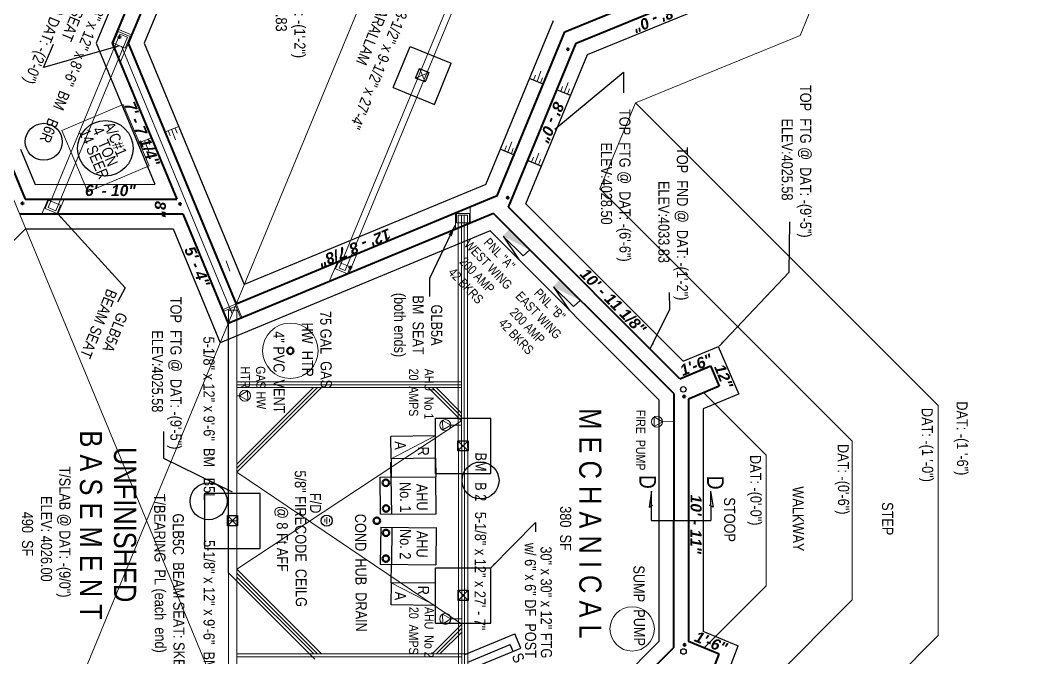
# Model space of a CAD drawing. Extents: x 1662 to 3024, y -14186 to -10515.
# Drawn here: x 2154 to 2704, y -12524 to -12180 of the extents above; entities that cross this region are included whole.
import ezdxf

# ---------------------------------------------------------------- set-up
doc = ezdxf.new("R2010")
doc.units = 0
doc.header["$LTSCALE"] = 50
doc.header["$MEASUREMENT"] = 0
for name, pattern in [('CENTER', [2, 1.25, -0.25, 0.25, -0.25]), ('DOT2', [0.125, 0, -0.125]), ('HIDDEN', [0.375, 0.25, -0.125])]:
    doc.linetypes.add(name, pattern=pattern)
for name, color, linetype, lineweight in [('BEAMS TEXT', 3, 'CONTINUOUS', 20), ('ELEC', 6, 'CONTINUOUS', 20), ('FL JOISTS', 3, 'CONTINUOUS', 20), ('FLOOR BEAMS', 3, 'HIDDEN', 20), ('FOOTING', 7, 'HIDDEN', 30), ('FOOTING TEXT', 7, 'CONTINUOUS', 9), ('FOUNDATION', 7, 'CONTINUOUS', 40), ('FOUNDATION TEXT', 7, 'CONTINUOUS', 9), ('LAYOUT', 6, 'CONTINUOUS', 9), ('LLMECH_EQUIP', 7, 'CONTINUOUS', 20), ('WALL FRAMING', 7, 'CONTINUOUS', 30)]:
    doc.layers.add(name, color=color, linetype=linetype, lineweight=lineweight)
for name, color, linetype in [('BSMT  FRAMING', 7, 'CONTINUOUS'), ('CONCRETE', 7, 'CONTINUOUS'), ('FL FRAMING STEEL', 7, 'CONTINUOUS'), ('HVAC', 7, 'CONTINUOUS'), ('LLTEXT', 7, 'CONTINUOUS'), ('STEEL', 5, 'CONTINUOUS')]:
    doc.layers.add(name, color=color, linetype=linetype)
doc.styles.add('ARCHENT', font='technical.ttf', dxfattribs={"height": 2})
doc.styles.add('ARCHENTLTD', font='technical.ttf', dxfattribs={"height": 6})
doc.dimstyles.new('ARCHENT', dxfattribs={"dimtxt": 6, "dimasz": 6, "dimexe": 9, "dimexo": 3, "dimgap": 1, "dimtad": 0, "dimtoh": 1, "dimdec": 3, "dimzin": 0, "dimdsep": 46, "dimlunit": 4, "dimtxsty": 'ARCHENTLTD', "dimcen": 6, "dimaunit": 1, "dimadec": 0, "dimazin": 0, "dimtfac": 1, "dimtdec": 3, "dimtofl": 0, "dimtmove": 0, "dimatfit": 3, "dimfxl": 1, "dimfrac": 2, "dimtolj": 1, "dimtzin": 0, "dimarcsym": 0})
doc.dimstyles.new('ARCHENTLTD', dxfattribs={"dimtxt": 2, "dimasz": 3, "dimexe": 6, "dimexo": 3, "dimgap": 2, "dimtad": 0, "dimdec": 3, "dimzin": 1, "dimdsep": 46, "dimlunit": 4, "dimtxsty": 'ARCHENT', "dimcen": 2, "dimadec": 0, "dimazin": 0, "dimtfac": 1, "dimtdec": 3, "dimtofl": 0, "dimtmove": 0, "dimatfit": 3, "dimfxl": 1, "dimfrac": 2, "dimtolj": 1, "dimtzin": 0, "dimarcsym": 0})

msp = doc.modelspace()

# ---------------------------------------------------------------- hatches: boundary and pattern name
at = {"layer": 'ELEC', "linetype": 'DOT2', "lineweight": 15, "ltscale": 25}
for points in [[(2429.1942, -12303.6004), (2418.5924, -12292.7108), (2414.9844, -12296.2296), (2414.9845, -12296.2297)], [(2456.4164, -12330.9755), (2445.8146, -12320.0859), (2442.2066, -12323.6047), (2442.2067, -12323.6048)]]:
    msp.add_hatch(color=1, dxfattribs=at).paths.add_polyline_path(points)
at = {"layer": 'WALL FRAMING', "lineweight": 9, "ltscale": 150}
for points in [[(2207.7503, -12189.0103, 1), (2207.7503, -12188.3853, 1)], [(2450.2166, -12195.6611, 1), (2450.2166, -12195.0361, 1)], [(2155.28, -12278.8993, 1), (2155.28, -12278.2743, 1)], [(2240.6025, -12278.6389, -1), (2240.3563, -12279.2134, -1)], [(2417.6219, -12275.8658, 1), (2417.6219, -12275.2408, 1)], [(2332.5801, -12313.6415, 1), (2332.5801, -12313.0165, 1)], [(2512.9994, -12383.3174, 1), (2512.9994, -12382.6924, 1)], [(2513.2615, -12517.5229, 1), (2513.2615, -12516.8979, 1)]]:
    msp.add_hatch(color=256, dxfattribs=at).paths.add_polyline_path(points)

# ---------------------------------------------------------------- linework, layer by layer
at = {"layer": 'BEAMS TEXT', "linetype": 'Continuous', "lineweight": 30, "ltscale": 75}
for centre in [(2166.8028, -12245.3268), (2402.9252, -12428.3629), (2255.9273, -12439.6262)]:
    msp.add_circle(centre, 10, dxfattribs=at)
at = {"layer": 'BSMT  FRAMING', "color": 1, "linetype": 'Continuous', "lineweight": 30, "ltscale": 1.5}
for p, q in [((2415.0962, -12296.3575), (2426.0223, -12306.9001)), ((2415.0962, -12296.3575), (2423.66, -12308.895)), ((2429.6136, -12303.6475), (2426.0223, -12306.9001)), ((2442.3184, -12323.7326), (2453.2446, -12334.2752)), ((2442.3184, -12323.7326), (2450.8823, -12336.2701)), ((2456.8359, -12331.0226), (2453.2446, -12334.2752))]:
    msp.add_line(p, q, dxfattribs=at)
at = {"layer": 'BSMT  FRAMING', "color": 4, "lineweight": 30, "ltscale": 1.5}
for p, q in [((2266.6937, -12478.24), (2266.6673, -12343.2604)), ((2394.3718, -12522.4591), (2421.4413, -12511.2239)), ((2387.2936, -12534.5999), (2424.6997, -12519.0745)), ((2396.0968, -12526.6153), (2419.0101, -12517.1052))]:
    msp.add_line(p, q, dxfattribs=at)
at = {"layer": 'BSMT  FRAMING', "linetype": 'CENTER', "lineweight": 9, "ltscale": 15}
for p, q in [((2392.7206, -12396.1918), (2271.1938, -12476.3753)), ((2392.7743, -12506.0786), (2271.1885, -12423.8047))]:
    msp.add_line(p, q, dxfattribs=at)
at = {"layer": 'BSMT  FRAMING', "color": 5, "lineweight": 9, "ltscale": 1.5}
for p, q in [((2318.715, -12449.1477), (2318.715, -12450.9838)), ((2319.8445, -12448.1258), (2319.8445, -12451.975)), ((2321.2099, -12449.1477), (2321.2099, -12450.9838))]:
    msp.add_line(p, q, dxfattribs=at)
at = {"layer": 'BSMT  FRAMING', "color": 4, "linetype": 'Continuous', "lineweight": 30}
msp.add_line((2266.6937, -12478.24), (2313.3862, -12524.9021), dxfattribs=at)
at = {"layer": 'BSMT  FRAMING', "color": 4, "lineweight": 30, "ltscale": 50}
for p, q in [((2424.6997, -12519.0745), (2421.4413, -12511.2239)), ((2420.5434, -12520.7996), (2419.0101, -12517.1052))]:
    msp.add_line(p, q, dxfattribs=at)
at = {"layer": 'BSMT  FRAMING', "color": 5, "lineweight": 20, "ltscale": 1.5}
for centre, radius in [((2300.1196, -12358.2765), 15), ((2484.9232, -12508.6087), 12)]:
    msp.add_circle(centre, radius, dxfattribs=at)
at = {"layer": 'BSMT  FRAMING', "color": 5, "lineweight": 50, "ltscale": 75}
msp.add_circle((2300.1196, -12358.2765), 1.75, dxfattribs=at)
at = {"layer": 'CONCRETE', "lineweight": 20, "ltscale": 75}
for p, q in [((2575.7546, -12187.8299), (2624.8763, -12066.609)), ((2486.7331, -12224.1895), (2575.7546, -12187.8299)), ((2467.4894, -12270.8056), (2486.7331, -12224.1895)), ((2650.3612, -12387.8605), (2486.7331, -12224.1895)), ((2603.8592, -12407.2112), (2467.4894, -12270.8056)), ((2557.3584, -12414.6444), (2523.657, -12380.9342)), ((2650.3612, -12387.8605), (2650.3482, -12512.1888)), ((2603.8592, -12407.2112), (2603.8502, -12492.9378)), ((2557.3584, -12414.6444), (2557.351, -12485.2774)), ((2523.778, -12518.88), (2557.351, -12485.2774)), ((2504.0123, -12592.8636), (2603.8502, -12492.9378)), ((2523.3042, -12639.3446), (2650.3482, -12512.1888))]:
    msp.add_line(p, q, dxfattribs=at)
at = {"layer": 'ELEC', "color": 1, "linetype": 'Continuous', "ltscale": 0.75}
for p, q in [((2271.1863, -12382.6449), (2272.6161, -12382.6113)), ((2272.6161, -12382.6113), (2276.9938, -12379.9068)), ((2272.6161, -12382.6113), (2277.1505, -12385.0866)), ((2276.9938, -12379.9068), (2277.1505, -12385.0866)), ((2501.3254, -12396.606), (2496.8411, -12394.0409)), ((2496.8946, -12399.2228), (2496.8411, -12394.0409)), ((2386.9215, -12398.4761), (2382.4373, -12395.911)), ((2382.4908, -12401.0929), (2382.4373, -12395.911)), ((2386.9215, -12398.4761), (2382.4908, -12401.0929)), ((2392.7592, -12398.4553), (2386.9215, -12398.4761)), ((2501.3254, -12396.606), (2496.8946, -12399.2228)), ((2507.163, -12396.5852), (2501.3254, -12396.606)), ((2386.9352, -12503.1733), (2382.451, -12500.6082)), ((2382.5045, -12505.7901), (2382.451, -12500.6082)), ((2386.9352, -12503.1733), (2382.5045, -12505.7901)), ((2392.7729, -12503.1525), (2386.9352, -12503.1733))]:
    msp.add_line(p, q, dxfattribs=at)
at = {"layer": 'ELEC', "color": 1, "linetype": 'Continuous', "ltscale": 0.375}
for p, q in [((2272.6161, -12382.6113), (2276.9938, -12379.9068)), ((2277.1505, -12385.0866), (2272.6161, -12382.6113)), ((2276.9938, -12379.9068), (2277.1505, -12385.0866)), ((2496.8946, -12399.2228), (2496.8411, -12394.0409)), ((2496.8411, -12394.0409), (2501.3254, -12396.606)), ((2382.4908, -12401.0929), (2382.4373, -12395.911)), ((2382.4373, -12395.911), (2386.9215, -12398.4761)), ((2386.9215, -12398.4761), (2382.4908, -12401.0929)), ((2501.3254, -12396.606), (2496.8946, -12399.2228)), ((2382.5045, -12505.7901), (2382.451, -12500.6082)), ((2382.451, -12500.6082), (2386.9352, -12503.1733)), ((2386.9352, -12503.1733), (2382.5045, -12505.7901))]:
    msp.add_line(p, q, dxfattribs=at)
at = {"layer": 'ELEC', "color": 1, "linetype": 'Continuous', "ltscale": 0.75}
for centre in [(2275.5971, -12382.5413), (2383.9397, -12398.4867), (2498.3435, -12396.6166), (2383.9534, -12503.1839)]:
    msp.add_circle(centre, 2.9819, dxfattribs=at)
for points in [[(2272.6161, -12382.6113), (2276.9938, -12379.9068), (2277.1505, -12385.0866), (2272.6161, -12382.6113)], [(2501.3254, -12396.606), (2496.8946, -12399.2228), (2496.8411, -12394.0409), (2501.3254, -12396.606)], [(2386.9215, -12398.4761), (2382.4908, -12401.0929), (2382.4373, -12395.911), (2386.9215, -12398.4761)], [(2386.9352, -12503.1733), (2382.5045, -12505.7901), (2382.451, -12500.6082), (2386.9352, -12503.1733)]]:
    msp.add_solid(points, dxfattribs=at)
at = {"layer": 'FL JOISTS', "color": 7, "ltscale": 75}
for p, q in [((2392.8276, -12615.178), (2392.6662, -12284.915)), ((2394.3276, -12615.1773), (2394.1662, -12284.9143))]:
    msp.add_line(p, q, dxfattribs=at)
at = {"layer": 'FL JOISTS', "color": 7, "lineweight": 20, "ltscale": 50}
for p, q in [((2392.7103, -12375.1156), (2271.1757, -12375.1278)), ((2392.711, -12376.6156), (2271.1761, -12376.6278)), ((2392.7118, -12378.1156), (2271.1765, -12378.1278)), ((2396.0947, -12522.1153), (2271.1911, -12522.1278)), ((2392.7829, -12523.6156), (2271.191, -12523.6278))]:
    msp.add_line(p, q, dxfattribs=at)
at = {"layer": 'FL JOISTS', "color": 7, "linetype": 'Continuous', "lineweight": 20}
for p, q in [((2271.1874, -12419.5618), (2312.5985, -12378.1236)), ((2271.1879, -12421.6833), (2314.7194, -12378.1234)), ((2271.1885, -12423.8047), (2316.8892, -12378.0742)), ((2271.1938, -12476.3753), (2316.9226, -12522.0743)), ((2271.1936, -12480.6163), (2312.728, -12522.1236)), ((2271.1937, -12478.4958), (2314.8498, -12522.1234))]:
    msp.add_line(p, q, dxfattribs=at)
at = {"layer": 'FL JOISTS', "color": 7, "linetype": 'Continuous', "lineweight": 9}
for p, q in [((2392.7206, -12396.1918), (2374.6345, -12378.1174)), ((2392.7196, -12394.0701), (2376.7563, -12378.1172)), ((2392.7185, -12391.9485), (2378.8781, -12378.117)), ((2376.7462, -12522.1172), (2392.7743, -12506.0786)), ((2378.867, -12522.117), (2392.7753, -12508.1996)), ((2380.9878, -12522.1168), (2392.7764, -12510.3206))]:
    msp.add_line(p, q, dxfattribs=at)
at = {"layer": 'FLOOR BEAMS', "ltscale": 50}
for p, q in [((2326.4687, -12313.6338), (2451.7756, -12010.3852)), ((2329.7218, -12314.9751), (2455.0275, -12011.7319)), ((2207.9289, -12187.0883), (2169.1112, -12280.8723)), ((2212.0868, -12188.8093), (2173.2693, -12282.5928)), ((2212.0868, -12188.8093), (2207.9287, -12187.0887)), ((2173.279, -12282.5968), (2169.1112, -12280.8723)), ((2390.8538, -12285.0448), (2391.0151, -12615.1909)), ((2395.9788, -12285.0423), (2396.1401, -12615.1884)), ((2329.7218, -12314.9751), (2326.4687, -12313.6338)), ((2271.1655, -12336.4061), (2266.6655, -12336.4077)), ((2266.6655, -12336.4073), (2266.6954, -12450.1288)), ((2266.6655, -12336.4073), (2266.6954, -12450.1283)), ((2271.1655, -12336.4061), (2271.1954, -12450.1272)), ((2266.6886, -12563.849), (2266.6954, -12450.1275)), ((2271.2047, -12450.1272), (2266.6942, -12450.1288)), ((2271.1886, -12563.8493), (2271.1954, -12450.1282))]:
    msp.add_line(p, q, dxfattribs=at)
at = {"layer": 'FLOOR BEAMS', "ltscale": 75}
msp.add_line((2390.8538, -12285.0448), (2395.9788, -12285.0423), dxfattribs=at)
at = {"layer": 'FOOTING', "ltscale": 75}
for p, q in [((2234.3241, -12097.2001), (2195.1775, -12192.0641)), ((2252.7162, -12115.5469), (2221.1519, -12192.037)), ((2460.7262, -12198.0926), (2549.5713, -12161.8051)), ((2405.7181, -12268.4478), (2442.3569, -12179.6936)), ((2195.1775, -12192.0562), (2226.7746, -12268.3046)), ((2221.1519, -12192.0449), (2275.2312, -12322.546)), ((2427.4057, -12278.8085), (2460.7262, -12198.0926)), ((2436.7841, -12214.1589), (2429.3894, -12211.1062)), ((2451.5735, -12220.2641), (2444.1788, -12217.2115)), ((2154.1461, -12249.2577), (2162.1087, -12268.3362)), ((2411.8468, -12274.5673), (2421.0047, -12252.3832)), ((2421.0047, -12252.3832), (2413.61, -12249.3305)), ((2435.7941, -12258.4884), (2428.3994, -12255.4358)), ((2162.1087, -12268.3362), (2226.7746, -12268.3046)), ((2405.7181, -12268.4478), (2275.2312, -12322.546)), ((2512.5408, -12363.966), (2427.4057, -12278.8085)), ((2156.9703, -12292.3379), (2064.5612, -12384.8373)), ((2156.9683, -12292.3387), (2236.7181, -12292.2997)), ((2236.7181, -12292.2997), (2262.2489, -12353.9091)), ((2408.0984, -12293.4418), (2262.2489, -12353.9091)), ((2499.3615, -12384.7288), (2408.0984, -12293.4418)), ((2512.5408, -12363.966), (2531.5093, -12355.9559)), ((2531.4436, -12355.9289), (2542.4973, -12381.6566)), ((2499.3615, -12384.7288), (2499.3478, -12515.4792)), ((2542.4531, -12381.7658), (2523.361, -12389.7341)), ((2523.361, -12389.7341), (2523.3484, -12510.0466)), ((2542.3995, -12517.9585), (2523.3484, -12510.0466)), ((2408.1201, -12606.7873), (2499.3478, -12515.4792)), ((2532.0908, -12543.8218), (2542.3108, -12517.7499))]:
    msp.add_line(p, q, dxfattribs=at)
at = {"layer": 'FOOTING', "ltscale": 50}
for p, q in [((2355.794, -12215.9043), (2364.9784, -12193.7312)), ((2364.9784, -12193.7312), (2387.1515, -12202.9156)), ((2377.9671, -12225.0887), (2387.1515, -12202.9156)), ((2355.794, -12215.9043), (2377.9671, -12225.0887)), ((2378.506, -12394.6754), (2408.506, -12394.6754)), ((2378.506, -12424.6754), (2378.506, -12394.6754)), ((2408.506, -12424.6754), (2408.506, -12394.6754)), ((2378.506, -12424.6754), (2408.506, -12424.6754)), ((2253.8826, -12435.1705), (2283.8826, -12435.1705)), ((2253.8826, -12465.1705), (2253.8826, -12435.1705)), ((2283.8826, -12465.1705), (2283.8826, -12435.1705)), ((2253.8826, -12465.1705), (2283.8826, -12465.1705)), ((2378.5455, -12475.5137), (2408.5455, -12475.5137)), ((2378.5455, -12505.5137), (2378.5455, -12475.5137)), ((2408.5455, -12505.5137), (2408.5455, -12475.5137)), ((2378.5455, -12505.5137), (2408.5455, -12505.5137))]:
    msp.add_line(p, q, dxfattribs=at)
at = {"layer": 'FOOTING', "lineweight": 9, "ltscale": 75}
for p, q in [((2433.5194, -12212.792), (2435.6036, -12207.1656)), ((2437.2141, -12214.3248), (2429.8248, -12211.2592)), ((2431.644, -12212.0973), (2432.686, -12209.2841)), ((2435.3949, -12213.4867), (2436.437, -12210.6735)), ((2448.153, -12218.8597), (2450.2372, -12213.2333)), ((2451.8477, -12220.3925), (2444.4584, -12217.3269)), ((2446.2776, -12218.165), (2447.3196, -12215.3518)), ((2450.0285, -12219.5544), (2451.0706, -12216.7412)), ((2239.6472, -12237.0931), (2232.245, -12240.1275)), ((2234.0678, -12239.2971), (2235.0979, -12242.1147)), ((2235.9251, -12238.5501), (2237.9855, -12244.1852)), ((2237.8245, -12237.9235), (2238.8547, -12240.7411)), ((2224.9881, -12243.0989), (2217.5859, -12246.1333)), ((2219.4086, -12245.3029), (2220.4388, -12248.1204)), ((2221.287, -12244.6161), (2223.3473, -12250.2512)), ((2223.1654, -12243.9293), (2224.1956, -12246.7469)), ((2417.74, -12251.0163), (2419.8241, -12245.3899)), ((2421.4346, -12252.5491), (2414.0453, -12249.4835)), ((2415.8645, -12250.3216), (2416.9066, -12247.5084)), ((2419.6154, -12251.711), (2420.6575, -12248.8978)), ((2432.3736, -12257.084), (2434.4577, -12251.4576)), ((2436.0682, -12258.6168), (2428.6789, -12255.5512)), ((2430.4981, -12256.3893), (2431.5402, -12253.5761)), ((2434.249, -12257.7787), (2435.2911, -12254.9655)), ((2265.3628, -12309.5945), (2267.4232, -12315.2297))]:
    msp.add_line(p, q, dxfattribs=at)
at = {"layer": 'FOOTING TEXT', "linetype": 'Continuous', "lineweight": 30, "ltscale": 25}
for p, q in [((2495.3392, -12434.1095), (2494.0711, -12442.7576)), ((2495.3532, -12450.1062), (2495.3518, -12434.1032)), ((2527.3549, -12434.1005), (2527.3562, -12450.1036)), ((2527.3549, -12434.1005), (2528.6313, -12442.7473)), ((2494.0711, -12442.7576), (2496.0434, -12441.727)), ((2528.6313, -12442.7473), (2526.6579, -12441.7186)), ((2495.3532, -12450.1062), (2527.3562, -12450.1036))]:
    msp.add_line(p, q, dxfattribs=at)
at = {"layer": 'FOUNDATION', "ltscale": 75}
for p, q in [((2240.4556, -12103.3138), (2203.8362, -12192.0538)), ((2246.5847, -12109.4332), (2212.4932, -12192.0474)), ((2448.4876, -12185.8081), (2537.3322, -12149.5208)), ((2454.6069, -12191.9503), (2543.4798, -12155.6515)), ((2411.8468, -12274.5673), (2448.4876, -12185.8081)), ((2203.8362, -12192.0538), (2238.7471, -12276.2987)), ((2212.4932, -12192.0474), (2270.9038, -12333.0004)), ((2417.9742, -12280.6898), (2454.6069, -12191.9503)), ((2242.0616, -12284.2971), (2266.5763, -12343.4547)), ((2507.3619, -12381.4161), (2409.9749, -12284.0036)), ((2510.6912, -12373.4311), (2417.9742, -12280.6898)), ((2445.3832, -12580.8101), (2507.3475, -12518.7912))]:
    msp.add_line(p, q, dxfattribs=at)
at = {"layer": 'FOUNDATION', "color": 7, "lineweight": 9, "ltscale": 75}
for p, q in [((2204.335, -12192.0902), (2207.0161, -12185.6505)), ((2206.9385, -12184.5358), (2214.3284, -12187.6001)), ((2207.0161, -12185.6505), (2213.4822, -12188.3318)), ((2204.335, -12192.0902), (2210.8012, -12194.7715)), ((2212.5334, -12191.9287), (2208.2001, -12202.3788)), ((2210.8012, -12194.7715), (2213.4822, -12188.3318)), ((2165.7813, -12284.3266), (2169.1116, -12276.3271)), ((2167.5295, -12281.4283), (2169.4512, -12276.8123)), ((2169.4512, -12276.8123), (2175.9174, -12279.4936)), ((2173.9956, -12284.1096), (2175.9174, -12279.4936)), ((2174.4463, -12284.328), (2177.7767, -12276.3285)), ((2167.5295, -12281.4283), (2173.9956, -12284.1096)), ((2331.6609, -12316.4596), (2336.0117, -12305.9898)), ((2321.1903, -12320.8087), (2325.5412, -12310.3388)), ((2324.5647, -12313.9917), (2326.0996, -12310.2979)), ((2326.0996, -12310.2979), (2332.5263, -12312.9579)), ((2330.9913, -12316.6517), (2332.5263, -12312.9579)), ((2324.5647, -12313.9917), (2330.9913, -12316.6517)), ((2264.1489, -12336.9005), (2270.6171, -12334.2243)), ((2273.275, -12340.6736), (2270.6171, -12334.2243)), ((2266.8068, -12343.3499), (2264.1489, -12336.9005)), ((2270.0427, -12342.0163), (2276.5109, -12339.34))]:
    msp.add_line(p, q, dxfattribs=at)
at = {"layer": 'FOUNDATION', "lineweight": 9, "ltscale": 75}
for p, q in [((2208.7979, -12193.5787), (2268.7456, -12338.2408)), ((2389.4168, -12292.5267), (2389.4168, -12283.8665)), ((2389.9168, -12289.0423), (2389.9168, -12284.0423)), ((2396.9168, -12284.0423), (2389.9168, -12284.0423)), ((2396.9168, -12289.0423), (2396.9168, -12284.0423)), ((2397.4168, -12289.21), (2397.4168, -12280.5498)), ((2396.9168, -12289.0423), (2389.9168, -12289.0423))]:
    msp.add_line(p, q, dxfattribs=at)
at = {"layer": 'FOUNDATION', "ltscale": 1.5}
for p, q in [((2149.8445, -12259.7217), (2156.7798, -12276.3388)), ((2510.6912, -12373.4311), (2525.2853, -12367.2683)), ((2527.2513, -12366.4372), (2531.989, -12377.4643)), ((2531.989, -12377.4643), (2515.3616, -12384.4039)), ((2531.9429, -12522.2784), (2515.3479, -12515.3865)), ((2527.5622, -12533.454), (2531.9429, -12522.2784))]:
    msp.add_line(p, q, dxfattribs=at)
at = {"layer": 'FOUNDATION', "ltscale": 50}
for p, q in [((2411.8468, -12274.5673), (2270.9038, -12333.0004)), ((2156.7798, -12276.3388), (2238.7471, -12276.2987)), ((2153.6519, -12284.3403), (2242.0616, -12284.2971)), ((2409.9749, -12284.0036), (2266.5763, -12343.4547)), ((2510.6912, -12373.4311), (2527.2516, -12366.4379)), ((2507.3619, -12381.4161), (2507.3475, -12518.7912)), ((2515.3616, -12384.4039), (2515.3479, -12515.3865))]:
    msp.add_line(p, q, dxfattribs=at)
at = {"layer": 'FOUNDATION', "lineweight": 9, "ltscale": 1.5}
for q in [(2263.5132, -12336.063), (2273.9815, -12340.3847)]:
    msp.add_line((2270.9176, -12332.9946), q, dxfattribs=at)
at = {"layer": 'FOUNDATION', "lineweight": 50, "ltscale": 1.5}
for centre in [(2207.7503, -12188.6978), (2450.2166, -12195.3486), (2155.3027, -12278.6006), (2240.4796, -12278.936), (2417.6219, -12275.5533), (2332.5801, -12313.329), (2512.9994, -12383.0049), (2513.2615, -12517.2104)]:
    msp.add_circle(centre, 0.5, dxfattribs=at)
at = {"layer": 'HVAC', "color": 7, "linetype": 'Continuous', "lineweight": 9}
for p, q in [((2209.6506, -12225.2418), (2176.5124, -12239.3081)), ((2223.7169, -12258.38), (2209.6506, -12225.2418)), ((2176.5124, -12239.3081), (2190.5788, -12272.4463)), ((2190.5788, -12272.4463), (2223.7169, -12258.38))]:
    msp.add_line(p, q, dxfattribs=at)
at = {"layer": 'HVAC', "color": 5, "linetype": 'Continuous', "lineweight": 30, "ltscale": 0.25}
for p, q in [((2378.4596, -12404.3374), (2354.4612, -12404.6151)), ((2378.5985, -12416.3366), (2354.6001, -12416.6143)), ((2378.6278, -12483.9281), (2354.6291, -12483.6712)), ((2378.5816, -12495.9283), (2354.583, -12495.6714))]:
    msp.add_line(p, q, dxfattribs=at)
at = {"layer": 'HVAC', "color": 5, "linetype": 'HIDDEN', "lineweight": 30, "ltscale": 75}
for p, q in [((2354.6001, -12416.6143), (2354.4612, -12404.6151)), ((2354.6291, -12483.6712), (2354.5007, -12495.6705))]:
    msp.add_line(p, q, dxfattribs=at)
at = {"layer": 'HVAC', "color": 5, "linetype": 'Continuous', "lineweight": 9, "ltscale": 0.25}
for p, q in [((2354.6001, -12416.6143), (2378.4596, -12404.3374)), ((2354.6291, -12483.6712), (2378.4993, -12495.9274))]:
    msp.add_line(p, q, dxfattribs=at)
at = {"layer": 'HVAC', "color": 7, "linetype": 'Continuous', "lineweight": 30, "ltscale": 0.25}
for p, q in [((2354.6001, -12416.6143), (2354.7158, -12426.6137)), ((2378.5985, -12416.3366), (2378.7142, -12426.3359)), ((2354.6291, -12483.6712), (2354.7362, -12473.6717))]:
    msp.add_line(p, q, dxfattribs=at)
at = {"layer": 'HVAC', "color": 5, "linetype": 'Continuous', "lineweight": 30}
msp.add_line((2354.6001, -12430.4869), (2354.4612, -12418.4877), dxfattribs=at)
at = {"layer": 'HVAC', "color": 1, "linetype": 'Continuous', "lineweight": 30, "ltscale": 0.5}
for p, q in [((2348.7162, -12426.6831), (2378.7142, -12426.3359)), ((2348.9476, -12446.6817), (2378.9456, -12446.3346)), ((2348.9506, -12453.6087), (2378.9489, -12453.9298)), ((2348.7365, -12473.6075), (2378.7348, -12473.9287))]:
    msp.add_line(p, q, dxfattribs=at)
at = {"layer": 'HVAC', "color": 1, "linetype": 'Continuous', "lineweight": 30, "ltscale": 0.25}
for p, q in [((2348.9476, -12446.6817), (2348.7162, -12426.6831)), ((2354.9472, -12446.6123), (2354.7158, -12426.6137)), ((2378.9475, -12446.4946), (2378.7142, -12426.3359)), ((2348.9506, -12453.6087), (2348.7365, -12473.6075)), ((2354.9503, -12453.6729), (2354.7362, -12473.6717)), ((2378.9506, -12453.7698), (2378.7348, -12473.9287))]:
    msp.add_line(p, q, dxfattribs=at)
at = {"layer": 'HVAC', "color": 1, "linetype": 'Continuous', "lineweight": 30}
msp.add_circle((2200.1147, -12248.844), 15, dxfattribs=at)
at = {"layer": 'HVAC', "color": 1, "lineweight": 50, "ltscale": 75}
for centre in [(2351.7508, -12429.6525, -2), (2351.8464, -12443.5543, 89199.5522), (2351.8521, -12456.7336, 89199.5522), (2351.7685, -12470.6354, -2)]:
    msp.add_circle(centre, 1.75, dxfattribs=at)
at = {"layer": 'HVAC', "color": 5, "lineweight": 30, "ltscale": 75}
msp.add_circle((2319.8071, -12450.1312), 3, dxfattribs=at)
at = {"layer": 'HVAC', "color": 5, "lineweight": 50, "ltscale": 75}
msp.add_circle((2346.8419, -12450.1312), 1.75, dxfattribs=at)
at = {"layer": 'LAYOUT', "color": 6, "ltscale": 150}
for p, q in [((2222.4055, -12450.1006), (1662.0612, -11097.9389)), ((2222.4188, -12450.1327), (2385.251, -12056.8478)), ((1741.672, -13611.2695), (2222.4188, -12450.1327)), ((2703.6013, -13611.2695), (2222.4055, -12450.1006))]:
    msp.add_line(p, q, dxfattribs=at)
at = {"layer": 'STEEL', "lineweight": 30, "ltscale": 75}
for centre in [(2512.5724, -12379.1656), (2512.6393, -12520.8505)]:
    msp.add_circle(centre, 1.5, dxfattribs=at)
at = {"layer": 'WALL FRAMING', "color": 6, "lineweight": 9, "ltscale": 75}
for p, q in [((2375.049, -12207.8809), (2367.8629, -12210.8575)), ((2372.9442, -12212.9623), (2369.9676, -12205.7762)), ((2396.2258, -12406.8952), (2390.7258, -12412.3952)), ((2396.2258, -12412.3952), (2390.7258, -12406.8952)), ((2271.6025, -12447.3904), (2266.1025, -12452.8904)), ((2271.6025, -12452.8904), (2266.1025, -12447.3904)), ((2396.2653, -12487.7335), (2390.7653, -12493.2335)), ((2396.2653, -12493.2335), (2390.7653, -12487.7335))]:
    msp.add_line(p, q, dxfattribs=at)
at = {"layer": 'WALL FRAMING', "color": 6, "ltscale": 75}
for points in [[(2375.049, -12207.8809), (2372.9442, -12212.9623), (2367.8629, -12210.8575), (2369.9676, -12205.7762)], [(2396.2258, -12406.8952), (2396.2258, -12412.3952), (2390.7258, -12412.3952), (2390.7258, -12406.8952)], [(2271.6025, -12447.3904), (2271.6025, -12452.8904), (2266.1025, -12452.8904), (2266.1025, -12447.3904)], [(2396.2653, -12487.7335), (2396.2653, -12493.2335), (2390.7653, -12493.2335), (2390.7653, -12487.7335)]]:
    msp.add_lwpolyline(points, close=True, dxfattribs=at)
at = {"layer": 'WALL FRAMING', "color": 9, "linetype": 'Continuous', "lineweight": 5, "ltscale": 150}
for centre in [(2207.7503, -12188.6978), (2450.2166, -12195.3486), (2417.6219, -12275.5533), (2332.5801, -12313.329), (2512.9994, -12383.0049), (2513.2615, -12517.2104)]:
    msp.add_circle(centre, 0.3125, dxfattribs=at)
at = {"layer": 'WALL FRAMING', "lineweight": 9, "ltscale": 150}
for centre in [(2512.9994, -12383.0049), (2513.2615, -12517.2104)]:
    msp.add_circle(centre, 0.3125, dxfattribs=at)

# ---------------------------------------------------------------- texts
at = {"layer": 'BEAMS TEXT', "linetype": 'Continuous', "lineweight": 9, "char_height": 6, "attachment_point": 5, "style": 'ARCHENTLTD'}
for s, insert, rotation in [('BM   B7R   3-1/2" x 9-1/2" x 27\'-4" \\PPARALLAM\\P\\P  ', (2340.6036, -12184.5733), 247.6375), ('5-1/8" x 12" x 8\'-6"  BM   B6R \\P\\P  ', (2174.911, -12200.2348), 247.6375), ('5-1/8" x 12" x 9\'-6"  BM   B5L \\P\\P  ', (2246.1623, -12394.8637), 270.1375), ('BM   B 2   5-1/8" x 12" x 27\' - 7" \\P\\P  ', (2392.8424, -12461.2492), 269.6375), ('5-1/8" x 12" x 9\'-6"  BM   B5R \\P\\P  ', (2246.1736, -12505.3968), 269.874165)]:
    msp.add_mtext(s, dxfattribs=dict(at, insert=insert, rotation=rotation))
at = {"layer": 'BSMT  FRAMING', "color": 5, "linetype": 'Continuous', "lineweight": 20, "char_height": 6, "width": 271, "rotation": 270.4625, "style": 'ARCHENTLTD'}
for s, insert, attachment_point in [('75 GAL  GAS \\PHW  HTR', (2314.3949, -12357.6516), 5), ('4" PVC  VENT', (2296.8393, -12347.6863), 1), ('{\\C7;5/8" FIRECODE  CEILG\\P@ 8 Ft AFF}', (2300.1723, -12459.908), 5), ('F/D', (2316.6637, -12435.0759), 1), ('COND  HUB  DRAIN', (2341.041, -12446.4018), 1), ('SUMP  PUMP', (2491.5683, -12474.2898, -1373.1358), 1)]:
    msp.add_mtext(s, dxfattribs=dict(at, insert=insert, attachment_point=attachment_point))
at = {"layer": 'BSMT  FRAMING', "color": 7, "linetype": 'Continuous', "lineweight": 30, "ltscale": 1.5, "insert": (2425.1389, -12520.9383), "char_height": 6, "attachment_point": 1, "rotation": 294.229637, "style": 'ARCHENTLTD'}
msp.add_mtext('S  3/0  C\\P\\P{\\H1.999x;  }', dxfattribs=at)
at = {"layer": 'CONCRETE', "linetype": 'Continuous', "char_height": 6, "width": 271, "attachment_point": 1, "rotation": 270.4625, "style": 'ARCHENTLTD'}
for s, insert in [('DAT: -(1 \'-0")', (2647.4067, -12389.126)), ('DAT: -(1 \'-6")', (2666.2723, -12385.5837)), ('DAT: -(0\'-6")', (2601.9789, -12408.6329))]:
    msp.add_mtext(s, dxfattribs=dict(at, insert=insert))
at = {"layer": 'CONCRETE', "linetype": 'Continuous', "lineweight": 20, "char_height": 6, "width": 271, "attachment_point": 1, "rotation": 270.4625, "style": 'ARCHENTLTD'}
for s, insert in [('DAT: -(0\'-0")', (2554.6319, -12414.5677)), ('WALKWAY', (2577.5909, -12431.5574)), ('STOOP', (2540.5488, -12437.5178)), ('STEP', (2625.9748, -12440.0681))]:
    msp.add_mtext(s, dxfattribs=dict(at, insert=insert))
at = {"layer": 'ELEC', "color": 1, "linetype": 'Continuous', "lineweight": 5, "ltscale": 0.25, "char_height": 5, "attachment_point": 8, "rotation": 313.537543, "style": 'ARCHENT'}
for s, insert in [('PNL "A"\\PWEST WING\\P200 AMP\\P42 BKRS', (2393.1848, -12324.909)), ('PNL "B"\\PEAST WING\\P200 AMP\\P42 BKRS', (2420.407, -12352.2842))]:
    msp.add_mtext(s, dxfattribs=dict(at, insert=insert))
at = {"layer": 'ELEC', "color": 1, "linetype": 'Continuous', "lineweight": 9, "ltscale": 0.5, "char_height": 5, "attachment_point": 1, "style": 'ARCHENT'}
for s, insert, rotation in [('GAS HW\\PHTR', (2286.5476, -12366.5965), 270.873781), ('AHU  No 1\\P20  AMPS', (2377.6957, -12367.964), 269.747635), ('FIRE  PUMP', (2492.1119, -12390.1919), 269.747635), ('AHU  No 2\\P20  AMPS', (2377.7218, -12496.7592), 269.747635)]:
    msp.add_mtext(s, dxfattribs=dict(at, insert=insert, rotation=rotation))
at = {"layer": 'FOOTING TEXT', "ltscale": 50, "char_height": 6, "attachment_point": 5, "style": 'ARCHENT'}
for s, insert, rotation in [(' GLB5C  BEAM SEAT\\PT/BEARING  PL (each  end) DAT: -(2\'-0")', (2186.1624, -12156.9618), 247.843159), (' TOP  FTG @  DAT: -(9\'-5") \\PELEV:4025.58', (2573.6922, -12254.9198), 270), (' TOP  FTG @  DAT: -(6\'-6") \\PELEV:4028.50', (2475.985, -12267.9164), 270.092778), (' GLB5A\\PBEAM SEAT', (2201.0716, -12345.5724), 247.843158), (' TOP  FTG @  DAT: -(9\'-5") \\PELEV:4025.58', (2233.2328, -12369.3951), 270), (' GLB5C  BEAM SEAT: SKEWED  22.5°\\PT/BEARING  PL (each  end)        DAT: -(2\'-0")', (2233.9517, -12505.2168), 270.343159)]:
    msp.add_mtext(s, dxfattribs=dict(at, insert=insert, rotation=rotation))
at = {"layer": 'FOUNDATION TEXT', "ltscale": 50, "attachment_point": 5, "style": 'ARCHENT'}
for s, insert, char_height, rotation in [(' T/FND @  DAT: -(1\'-2") \\PELEV:4033.83', (2300.2167, -12163.597), 6, 270), (' TOP  FND @  DAT: -(1\'-2") \\PELEV:4033.83', (2507.0205, -12288.6504), 6, 270), ('M E C H A N I C A L', (2462.2057, -12451.6156), 12, 270), ('B A S E M E N T', (2192.2732, -12452.4867), 12, 270), ('UNFINISHED', (2210.6956, -12452.2469), 12, 270), ('T/SLAB @ DAT: -(9/0")', (2177.3124, -12456.2091), 6, 270), ('ELEV: 4026.00', (2168.237, -12459.9574), 6, 270), ('380  SF', (2448.8879, -12454.3474), 6, 270), ('490  SF', (2157.9861, -12457.3476), 6, 270), ('w/ 6" x 6" DF  POST', (2429.9048, -12493.2084), 6, 270.166224), ('30" x 30" x 12" FTG', (2438.4357, -12494.2429), 6, 270.166224)]:
    msp.add_mtext(s, dxfattribs=dict(at, insert=insert, char_height=char_height, rotation=rotation))
at = {"layer": 'FOUNDATION TEXT', "color": 1, "lineweight": 20, "ltscale": 75, "char_height": 6, "width": 48.625, "attachment_point": 1, "style": 'ARCHENTLTD'}
for s, insert, rotation in [('{\\fArial|b1|i1|c0|p34;8\' - 0"}', (2508.1255, -12178.0311), 202.28559), ('{\\fArial|b1|i1|c0|p34;7\' - 7 1/4"}', (2215.7737, -12222.9543), 292.591325), ('{\\fArial|b1|i1|c0|p34;8\' - 0"}', (2448.5406, -12225.3779), 247.28559), ('{\\fArial|b1|i1|c0|p34;6\' - 10"}', (2189.1238, -12268.5819), 359.662721), ('{\\fArial|b1|i1|c0|p34;5\' - 4"}', (2248.1667, -12301.1262), 292.591325)]:
    msp.add_mtext(s, dxfattribs=dict(at, insert=insert, rotation=rotation))
at = {"layer": 'FOUNDATION TEXT', "color": 1, "lineweight": 20, "ltscale": 75, "char_height": 6, "attachment_point": 1, "style": 'ARCHENTLTD'}
for s, insert, rotation in [('{\\fArial|b1|i1|c0|p34;8"}', (2232.8975, -12277.4336), 268.536369), ('{\\fArial|b1|i1|c0|p34;12\' - 8 7/8"}', (2355.3153, -12297.5806), 202.28559), ('{\\fArial|b1|i1|c0|p34;10\' - 11 1/8"}', (2460.4784, -12313.0802), 314.78559), ('{\\fArial|b1|i1|c0|p34;1\'-6"}', (2509.998, -12366.4727), 22.28559), ('{\\fArial|b1|i1|c0|p34;12"}', (2534.6882, -12364.8), 292.28559), ('{\\fArial|b1|i1|c0|p34;10\' - 11"}', (2522.5129, -12436.0715), 269.78559), ('{\\fArial|b1|i1|c0|p34;1\'-6"}', (2520.3699, -12509.5815), 337.28559)]:
    msp.add_mtext(s, dxfattribs=dict(at, insert=insert, rotation=rotation))
at = {"layer": 'FOUNDATION TEXT', "lineweight": 30, "ltscale": 50, "char_height": 9, "attachment_point": 5, "rotation": 270.014486, "style": 'ARCHENT'}
for insert in [(2493.3109, -12429.1432), (2529.9099, -12429.5716)]:
    msp.add_mtext('D', dxfattribs=dict(at, insert=insert))
at = {"layer": 'HVAC', "color": 1, "linetype": 'Continuous', "lineweight": 20, "char_height": 6, "attachment_point": 1, "rotation": 293, "style": 'ARCHENT'}
for s, insert, width in [('A/C#1', (2204.6005, -12233.8972), 34.1875), ('14 SEER', (2191.3012, -12237.7399), 34.25), ('4  TON', (2198.4386, -12236.5128), 34.1875)]:
    msp.add_mtext(s, dxfattribs=dict(at, insert=insert, width=width))
at = {"layer": 'HVAC', "color": 5, "linetype": 'Continuous', "lineweight": 9, "ltscale": 0.25, "char_height": 6, "attachment_point": 2, "style": 'ARCHENT'}
for insert, rotation in [((2375.0774, -12412.476, 89201.5522), 270.663012), ((2375.11, -12487.7917, 89201.5522), 269.386642)]:
    msp.add_mtext('R', dxfattribs=dict(at, insert=insert, rotation=rotation))
at = {"layer": 'HVAC', "color": 1, "linetype": 'Continuous', "ltscale": 0.25, "char_height": 6, "attachment_point": 2, "style": 'ARCHENT'}
for s, insert, rotation in [('No. 1', (2365.333, -12437.399), 270.663012), ('AHU', (2374.36, -12437.399), 270.663012), ('No. 2', (2365.344, -12462.8772), 269.386642), ('AHU', (2374.371, -12462.8694), 269.386642)]:
    msp.add_mtext(s, dxfattribs=dict(at, insert=insert, rotation=rotation))
at = {"layer": 'LLMECH_EQUIP', "color": 5, "linetype": 'DOT2', "lineweight": 20, "ltscale": 1.5, "char_height": 6, "attachment_point": 2, "style": 'ARCHENT'}
for insert, rotation in [((2362.5613, -12409.4302, 89201.5522), 270.663012), ((2362.5966, -12490.8483, 89201.5522), 269.386642)]:
    msp.add_mtext('A', dxfattribs=dict(at, insert=insert, rotation=rotation))
at = {"layer": 'LLTEXT', "color": 7, "ltscale": 1.5, "insert": (2368.339, -12344.3679), "char_height": 6, "attachment_point": 5, "rotation": 270, "style": 'ARCHENTLTD'}
msp.add_mtext('GLB5A\\PBM  SEAT\\P(both ends)', dxfattribs=at)

# ---------------------------------------------------------------- leaders
at = {"layer": 'FL FRAMING STEEL', "color": 7, "lineweight": 9, "ltscale": 50}
msp.add_leader([(2389.1274, -12290.563), (2375.3403, -12319.2371), (2375.3403, -12328.8719)], dimstyle='ARCHENT', override={"dimgap": 1, "dimtad": 0}, dxfattribs=at)
at = {"layer": 'FOOTING TEXT', "ltscale": 10}
for points in [[(2207.8067, -12193.5448), (2166.723, -12205.1736), (2171.9931, -12192.4912)], [(2443.0684, -12238.4505), (2480.3049, -12207.774), (2480.3049, -12218.8165)], [(2174.4463, -12284.328), (2210.859, -12324.3008), (2206.7025, -12331.9272)], [(2268.781, -12434.7159), (2231.7156, -12416.5512), (2231.6985, -12401.8981)], [(2408.5455, -12475.5137), (2432.7394, -12451.0276), (2432.7394, -12456.0952)]]:
    msp.add_leader(points, dimstyle='ARCHENTLTD', override={"dimgap": 1, "dimtad": 0}, dxfattribs=at)
at = {"layer": 'FOOTING TEXT', "lineweight": 9, "ltscale": 10}
msp.add_leader([(2531.9188, -12355.7302), (2569.7272, -12315.8742), (2570.0684, -12288.5997)], dimstyle='ARCHENTLTD', override={"dimgap": 1, "dimtad": 0}, dxfattribs=at)
at = {"layer": 'FOUNDATION TEXT', "lineweight": 9, "ltscale": 10}
msp.add_leader([(2494.8436, -12356.8924, -3866.473), (2505.2766, -12335.8094, -3866.473), (2505.1801, -12326.7771, -3866.473)], dimstyle='ARCHENTLTD', override={"dimgap": 1, "dimtad": 0}, dxfattribs=at)

doc.saveas('drawing.dxf')
